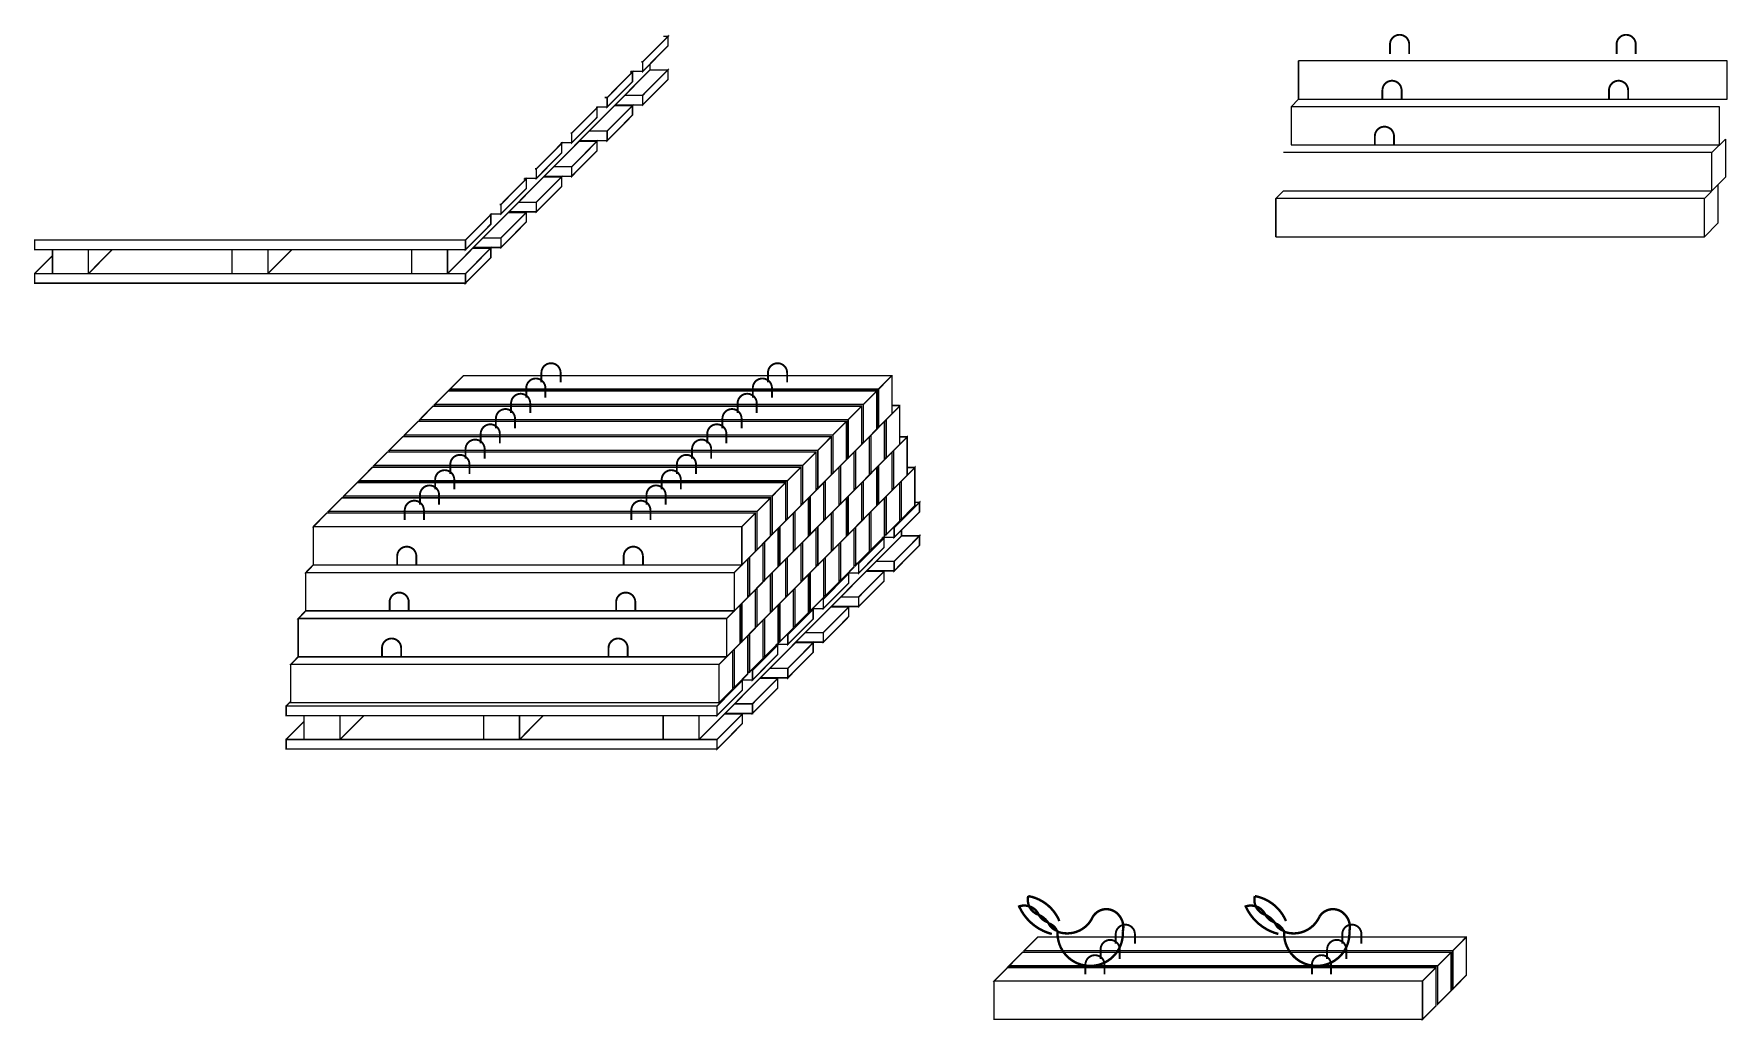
# Model space of a CAD drawing. Header units: millimetres. Extents: x -300689 to 10556, y -104928 to 107291.
# Drawn here: x -44087 to -37014, y 16154 to 20280 of the extents above; entities that cross this region are included whole.
import ezdxf

# ---------------------------------------------------------------- set-up
doc = ezdxf.new("R2010")
doc.units = ezdxf.units.MM
doc.layers.add('линии', color=7, linetype='Continuous')

# ---------------------------------------------------------------- blocks, each defined once
blk = doc.blocks.new('подд 111')
at = {"linetype": 'ByBlock', "ltscale": 0.25, "const_width": 6}
for points in [[(-40407.4, 18322.3), (-40387.8, 18322.3), (-40493.5, 18215.9), (-40498.5, 18215.9)], [(-40493.5, 18215.9), (-40387.8, 18322.3), (-40387.8, 18282.3), (-40493.5, 18175.9), (-40493.5, 18215.9)], [(-40462.8, 18182.3), (-41308.6, 17331.1)], [(-40641.5, 18067), (-40535.8, 18173.4), (-40535.8, 18133.4), (-40641.5, 18027), (-40641.5, 18067)], [(-40462.8, 18182.3), (-40387.8, 18182.3), (-40493.5, 18075.9), (-40568.5, 18075.9)], [(-40543.3, 18175.9), (-40493.5, 18175.9), (-40493.5, 18215.9), (-40498.5, 18215.9)], [(-40493.5, 18075.9), (-40387.8, 18182.3), (-40387.8, 18142.3), (-40493.5, 18035.9), (-40493.5, 18075.9)], [(-40462.8, 18182.3), (-40462.8, 18206.8)], [(-40545.8, 18173.4), (-40535.8, 18173.4), (-40641.5, 18067), (-40651.5, 18067)], [(-40686.3, 18027), (-40641.5, 18027), (-40641.5, 18067), (-40651.5, 18067)], [(-40641.5, 17927), (-40535.8, 18033.4), (-40535.8, 17993.4), (-40641.5, 17887), (-40641.5, 17927)], [(-40608.3, 18035.9), (-40493.5, 18035.9), (-40493.5, 18075.9), (-40568.5, 18075.9)], [(-40688.8, 18024.4), (-40683.8, 18024.4), (-40789.5, 17918), (-40794.5, 17918)], [(-40789.5, 17918), (-40683.8, 18024.4), (-40683.8, 17984.4), (-40789.5, 17878), (-40789.5, 17918)], [(-40610.8, 18033.4), (-40535.8, 18033.4), (-40641.5, 17927), (-40716.5, 17927)], [(-40834.3, 17878), (-40789.5, 17878), (-40789.5, 17918), (-40794.5, 17918)], [(-40756.3, 17887), (-40641.5, 17887), (-40641.5, 17927), (-40716.5, 17927)], [(-40836.8, 17875.4), (-40831.8, 17875.4), (-40937.6, 17769), (-40942.6, 17769)], [(-40937.6, 17769), (-40831.8, 17875.4), (-40831.8, 17835.4), (-40937.6, 17729), (-40937.6, 17769)], [(-40758.8, 17884.4), (-40683.8, 17884.4), (-40789.5, 17778), (-40864.5, 17778)], [(-40789.5, 17778), (-40683.8, 17884.4), (-40683.8, 17844.4), (-40789.5, 17738), (-40789.5, 17778)], [(-40987.3, 17729), (-40937.6, 17729), (-40937.6, 17769), (-40942.6, 17769)], [(-40904.3, 17738), (-40789.5, 17738), (-40789.5, 17778), (-40864.5, 17778)], [(-40989.8, 17726.5), (-40979.8, 17726.5), (-41085.6, 17620), (-41090.6, 17620)], [(-41085.6, 17620), (-40979.8, 17726.5), (-40979.8, 17686.5), (-41085.6, 17580), (-41085.6, 17620)], [(-40906.8, 17735.4), (-40831.8, 17735.4), (-40937.6, 17629), (-41012.6, 17629)], [(-40937.6, 17629), (-40831.8, 17735.4), (-40831.8, 17695.4), (-40937.6, 17589), (-40937.6, 17629)], [(-41130.3, 17580), (-41085.6, 17580), (-41085.6, 17620), (-41090.6, 17620)], [(-41052.3, 17589), (-40937.6, 17589), (-40937.6, 17629), (-41012.6, 17629)], [(-41132.9, 17577.5), (-41127.9, 17577.5), (-41233.6, 17471.1), (-43033.6, 17471.1)], [(-41233.6, 17471.1), (-41127.9, 17577.5), (-41127.9, 17537.5), (-41233.6, 17431.1), (-41233.6, 17471.1)], [(-41054.8, 17586.5), (-40979.8, 17586.5), (-41085.6, 17480), (-41160.6, 17480)], [(-41085.6, 17480), (-40979.8, 17586.5), (-40979.8, 17546.5), (-41085.6, 17440), (-41085.6, 17480)], [(-43033.6, 17471.1), (-43033.6, 17431.1), (-41233.6, 17431.1), (-41233.6, 17471.1), (-43033.6, 17471.1)], [(-41200.3, 17440), (-41085.6, 17440), (-41085.6, 17480), (-41160.6, 17480)], [(-41202.9, 17437.5), (-41127.9, 17437.5), (-41233.6, 17331.1), (-43033.6, 17331.1)], [(-43033.6, 17331.1), (-42958.6, 17406.6)], [(-42958.6, 17431.1), (-42808.6, 17431.1), (-42808.6, 17331.1), (-42958.6, 17331.1), (-42958.6, 17431.1)], [(-42709.2, 17431.1), (-42808.6, 17331.1)], [(-42208.6, 17431.1), (-42058.6, 17431.1), (-42058.6, 17331.1), (-42208.6, 17331.1), (-42208.6, 17431.1)], [(-41959.2, 17431.1), (-42058.6, 17331.1)], [(-41458.6, 17431.1), (-41308.6, 17431.1), (-41308.6, 17331.1), (-41458.6, 17331.1), (-41458.6, 17431.1)], [(-41233.6, 17331.1), (-41127.9, 17437.5), (-41127.9, 17397.5), (-41233.6, 17291.1), (-41233.6, 17331.1)], [(-43033.6, 17331.1), (-43033.6, 17291.1), (-41233.6, 17291.1), (-41233.6, 17331.1), (-43033.6, 17331.1)]]:
    blk.add_lwpolyline(points, dxfattribs=at)
blk = doc.blocks.new('ов111')
at = {"layer": 'линии', "linetype": 'ByBlock', "ltscale": 0.25, "const_width": 8}
for points in [[(-52773.7, 20307.1), (-52773.7, 20347.1, -1), (-52693.7, 20347.1), (-52693.7, 20307.1)], [(-51747.3, 20307.1), (-51747.3, 20347.1, 1), (-51827.3, 20347.1), (-51827.3, 20307.1)], [(-52837.1, 20243.3), (-52837.1, 20283.3, -1), (-52757.1, 20283.3), (-52757.1, 20243.3)], [(-51810.7, 20243.3), (-51810.7, 20283.3, 1), (-51890.7, 20283.3), (-51890.7, 20243.3)], [(-52900.5, 20179.5), (-52900.5, 20219.5, -1), (-52820.5, 20219.5), (-52820.5, 20179.5)], [(-51874.2, 20179.5), (-51874.2, 20219.5, 1), (-51954.2, 20219.5), (-51954.2, 20179.5)], [(-52964, 20115.6), (-52964, 20155.6, -1), (-52884, 20155.6), (-52884, 20115.6)], [(-51937.6, 20115.6), (-51937.6, 20155.6, 1), (-52017.6, 20155.6), (-52017.6, 20115.6)], [(-53027.4, 20051.8), (-53027.4, 20091.8, -1), (-52947.4, 20091.8), (-52947.4, 20051.8)], [(-52001, 20051.8), (-52001, 20091.8, 1), (-52081, 20091.8), (-52081, 20051.8)], [(-53090.8, 19987.9), (-53090.8, 20027.9, -1), (-53010.8, 20027.9), (-53010.8, 19987.9)], [(-52064.5, 19987.9), (-52064.5, 20027.9, 1), (-52144.5, 20027.9), (-52144.5, 19987.9)], [(-53154.3, 19924.1), (-53154.3, 19964.1, -1), (-53074.3, 19964.1), (-53074.3, 19924.1)], [(-52127.9, 19924.1), (-52127.9, 19964.1, 1), (-52207.9, 19964.1), (-52207.9, 19924.1)], [(-53281.2, 19796.4), (-53281.2, 19836.4, -1), (-53201.2, 19836.4), (-53201.2, 19796.4)], [(-53217.7, 19860.2), (-53217.7, 19900.2, -1), (-53137.7, 19900.2), (-53137.7, 19860.2)], [(-52254.8, 19796.4), (-52254.8, 19836.4, 1), (-52334.8, 19836.4), (-52334.8, 19796.4)], [(-52191.3, 19860.2), (-52191.3, 19900.2, 1), (-52271.3, 19900.2), (-52271.3, 19860.2)], [(-53344.6, 19732.6), (-53344.6, 19772.6, -1), (-53264.6, 19772.6), (-53264.6, 19732.6)], [(-52318.2, 19732.6), (-52318.2, 19772.6, 1), (-52398.2, 19772.6), (-52398.2, 19732.6)], [(-53376.3, 19540.6), (-53376.3, 19580.6, -1), (-53296.3, 19580.6), (-53296.3, 19540.6)], [(-52349.9, 19540.6), (-52349.9, 19580.6, 1), (-52429.9, 19580.6), (-52429.9, 19540.6)], [(-53408, 19348.7), (-53408, 19388.7, -1), (-53328, 19388.7), (-53328, 19348.7)], [(-52381.6, 19348.7), (-52381.6, 19388.7, 1), (-52461.6, 19388.7), (-52461.6, 19348.7)], [(-53439.7, 19156.8), (-53439.7, 19196.8, -1), (-53359.7, 19196.8), (-53359.7, 19156.8)], [(-52413.4, 19156.8), (-52413.4, 19196.8, 1), (-52493.4, 19196.8), (-52493.4, 19156.8)]]:
    blk.add_lwpolyline(points, format="xyb", dxfattribs=at)
at = {"layer": 'линии', "linetype": 'ByBlock', "ltscale": 0.25, "const_width": 6}
for points in [[(-53155.5, 20271.7), (-53155.5, 20278.8), (-53099.1, 20335.5), (-51309.1, 20335.5), (-51309.1, 20175.5), (-51365.5, 20118.8), (-51365.5, 20278.8), (-51309.1, 20335.5), (-51365.5, 20278.8), (-53155.5, 20278.8), (-53099.1, 20335.5), (-53155.5, 20278.8), (-53155.5, 20271.7), (-53155.5, 20271.7)], [(-53218.9, 20207.8), (-53218.9, 20214.9), (-53162.5, 20271.7), (-51372.5, 20271.7), (-51372.5, 20111.7), (-51428.9, 20054.9), (-51428.9, 20214.9), (-51372.5, 20271.7), (-51428.9, 20214.9), (-53218.9, 20214.9), (-53162.5, 20271.7), (-53218.9, 20214.9), (-53218.9, 20207.8), (-53218.9, 20207.8)], [(-51372.5, 20118.8), (-51365.5, 20118.8), (-51365.5, 20278.8), (-53155.5, 20278.8)], [(-53282.4, 20144), (-53282.4, 20151.1), (-53226, 20207.8), (-51436, 20207.8), (-51436, 20047.8), (-51492.4, 19991.1), (-51492.4, 20151.1), (-51436, 20207.8), (-51492.4, 20151.1), (-53282.4, 20151.1), (-53226, 20207.8), (-53282.4, 20151.1), (-53282.4, 20144), (-53282.4, 20144)], [(-51436, 20054.9), (-51428.9, 20054.9), (-51428.9, 20214.9), (-53218.9, 20214.9)], [(-51277.4, 20207.4), (-51333.8, 20150.7), (-51333.8, 19990.7), (-51277.4, 20047.4), (-51277.4, 20207.4), (-51333.8, 20150.7)], [(-51277.4, 20210.4), (-51309.1, 20210.4)], [(-53345.8, 20080.1), (-53345.8, 20087.2), (-53289.4, 20144), (-51499.4, 20144), (-51499.4, 19984), (-51555.8, 19927.2), (-51555.8, 20087.2), (-51499.4, 20144), (-51555.8, 20087.2), (-53345.8, 20087.2), (-53289.4, 20144), (-53345.8, 20087.2), (-53345.8, 20080.1), (-53345.8, 20080.1)], [(-51562.8, 19927.2), (-51555.8, 19927.2), (-51555.8, 20087.2), (-53345.8, 20087.2)], [(-51499.4, 19991.1), (-51492.4, 19991.1), (-51492.4, 20151.1), (-53282.4, 20151.1)], [(-51404.2, 19926.8), (-51397.2, 19926.8), (-51397.2, 20086.8)], [(-51340.8, 20143.6), (-51397.2, 20086.8), (-51397.2, 19926.8), (-51340.8, 19983.6), (-51340.8, 20143.6), (-51397.2, 20086.8)], [(-51340.8, 19990.7), (-51333.8, 19990.7), (-51333.8, 20150.7)], [(-53472.7, 19952.5), (-53472.7, 19959.6), (-53416.3, 20016.3), (-51626.3, 20016.3), (-51626.3, 19856.3), (-51682.7, 19799.6), (-51682.7, 19959.6), (-51626.3, 20016.3), (-51682.7, 19959.6), (-53472.7, 19959.6), (-53416.3, 20016.3), (-53472.7, 19959.6), (-53472.7, 19952.5), (-53472.7, 19952.5)], [(-53409.2, 20016.3), (-53409.2, 20023.4), (-53352.8, 20080.1), (-51562.8, 20080.1), (-51562.8, 19920.1), (-51619.2, 19863.4), (-51619.2, 20023.4), (-51562.8, 20080.1), (-51619.2, 20023.4), (-53409.2, 20023.4), (-53352.8, 20080.1), (-53409.2, 20023.4), (-53409.2, 20016.3), (-53409.2, 20016.3)], [(-51626.3, 19863.4), (-51619.2, 19863.4), (-51619.2, 20023.4), (-53409.2, 20023.4)], [(-51467.7, 20015.9), (-51524.1, 19959.2), (-51524.1, 19799.2), (-51467.7, 19855.9), (-51467.7, 20015.9), (-51524.1, 19959.2)], [(-51467.7, 19863), (-51460.6, 19863), (-51460.6, 20023)], [(-51404.2, 20079.8), (-51460.6, 20023), (-51460.6, 19863), (-51404.2, 19919.8), (-51404.2, 20079.8), (-51460.6, 20023)], [(-51309.1, 20015.5), (-51365.5, 19958.8), (-51365.5, 19798.8), (-51309.1, 19855.5), (-51309.1, 20015.5), (-51365.5, 19958.8)], [(-51309.1, 19862.6), (-51302, 19862.6), (-51302, 20022.6)], [(-51245.7, 20079.4), (-51302, 20022.6), (-51302, 19862.6), (-51245.7, 19919.4), (-51245.7, 20079.4), (-51302, 20022.6)], [(-51245.7, 20079.4), (-51277.4, 20079.4)], [(-53536.1, 19888.6), (-53536.1, 19895.7), (-53479.7, 19952.5), (-51689.7, 19952.5), (-51689.7, 19792.5), (-51746.1, 19735.7), (-51746.1, 19895.7), (-51689.7, 19952.5), (-51746.1, 19895.7), (-53536.1, 19895.7), (-53479.7, 19952.5), (-53536.1, 19895.7), (-53536.1, 19888.6), (-53536.1, 19888.6)], [(-51689.7, 19799.6), (-51682.7, 19799.6), (-51682.7, 19959.6), (-53472.7, 19959.6)], [(-51531.1, 19952.1), (-51587.5, 19895.3), (-51587.5, 19735.3), (-51531.1, 19792.1), (-51531.1, 19952.1), (-51587.5, 19895.3)], [(-51531.1, 19799.2), (-51524.1, 19799.2), (-51524.1, 19959.2)], [(-51372.5, 19951.7), (-51428.9, 19894.9), (-51428.9, 19734.9), (-51372.5, 19791.7), (-51372.5, 19951.7), (-51428.9, 19894.9)], [(-51372.5, 19798.8), (-51365.5, 19798.8), (-51365.5, 19958.8)], [(-51213.9, 19951.3), (-51270.3, 19894.5), (-51270.3, 19734.5), (-51213.9, 19791.3), (-51213.9, 19951.3), (-51270.3, 19894.5)], [(-51213.9, 19951.3), (-51245.7, 19951.3)], [(-53599.5, 19824.8), (-53599.5, 19831.9), (-53543.1, 19888.6), (-51753.1, 19888.6), (-51753.1, 19728.6), (-51809.5, 19671.9), (-51809.5, 19831.9), (-51753.1, 19888.6), (-51809.5, 19831.9), (-53599.5, 19831.9), (-53543.1, 19888.6), (-53599.5, 19831.9), (-53599.5, 19824.8), (-53599.5, 19824.8)], [(-51753.1, 19735.7), (-51746.1, 19735.7), (-51746.1, 19895.7), (-53536.1, 19895.7)], [(-51594.6, 19888.2), (-51650.9, 19831.5), (-51650.9, 19671.5), (-51594.6, 19728.2), (-51594.6, 19888.2), (-51650.9, 19831.5)], [(-51594.6, 19735.3), (-51587.5, 19735.3), (-51587.5, 19895.3)], [(-51436, 19887.8), (-51492.4, 19831.1), (-51492.4, 19671.1), (-51436, 19727.8), (-51436, 19887.8), (-51492.4, 19831.1)], [(-51436, 19734.9), (-51428.9, 19734.9), (-51428.9, 19894.9)], [(-51277.4, 19887.4), (-51333.8, 19830.7), (-51333.8, 19670.7), (-51277.4, 19727.4), (-51277.4, 19887.4), (-51333.8, 19830.7)], [(-51277.4, 19734.5), (-51270.3, 19734.5), (-51270.3, 19894.5)], [(-53663, 19760.9), (-53663, 19768), (-53606.6, 19824.8), (-51816.6, 19824.8), (-51816.6, 19664.8), (-51873, 19608), (-51873, 19768), (-51816.6, 19824.8), (-51873, 19768), (-53663, 19768), (-53606.6, 19824.8), (-53663, 19768), (-53663, 19760.9), (-53663, 19760.9)], [(-51816.6, 19671.9), (-51809.5, 19671.9), (-51809.5, 19831.9), (-53599.5, 19831.9)], [(-51658, 19824.4), (-51714.4, 19767.6), (-51714.4, 19607.6), (-51658, 19664.4), (-51658, 19824.4), (-51714.4, 19767.6)], [(-51658, 19671.5), (-51650.9, 19671.5), (-51650.9, 19831.5)], [(-51499.4, 19824), (-51555.8, 19767.2), (-51555.8, 19607.2), (-51499.4, 19664), (-51499.4, 19824), (-51555.8, 19767.2)], [(-51499.4, 19671.1), (-51492.4, 19671.1), (-51492.4, 19831.1)], [(-51340.8, 19823.6), (-51397.2, 19766.8), (-51397.2, 19606.8), (-51340.8, 19663.6), (-51340.8, 19823.6), (-51397.2, 19766.8)], [(-51340.8, 19670.7), (-51333.8, 19670.7), (-51333.8, 19830.7)], [(-53726.4, 19544.2), (-53726.4, 19704.2), (-53670, 19760.9), (-51880, 19760.9), (-51880, 19600.9), (-51936.4, 19544.2), (-51936.4, 19704.2), (-51880, 19760.9), (-51936.4, 19704.2), (-53726.4, 19704.2), (-53670, 19760.9), (-53726.4, 19704.2), (-53726.4, 19544.2), (-51936.4, 19544.2), (-51936.4, 19704.2), (-53726.4, 19704.2)], [(-51721.4, 19760.5), (-51777.8, 19703.8), (-51777.8, 19543.8), (-51721.4, 19600.5), (-51721.4, 19760.5), (-51777.8, 19703.8)], [(-51721.4, 19607.6), (-51714.4, 19607.6), (-51714.4, 19767.6)], [(-51562.8, 19760.1), (-51619.2, 19703.4), (-51619.2, 19543.4), (-51562.8, 19600.1), (-51562.8, 19760.1), (-51619.2, 19703.4)], [(-51562.8, 19607.2), (-51555.8, 19607.2), (-51555.8, 19767.2)], [(-51404.2, 19759.8), (-51460.6, 19703), (-51460.6, 19543), (-51404.2, 19599.8), (-51404.2, 19759.8), (-51460.6, 19703)], [(-51404.2, 19606.8), (-51397.2, 19606.8), (-51397.2, 19766.8)], [(-51784.9, 19696.7), (-51841.2, 19639.9), (-51841.2, 19479.9), (-51784.9, 19536.7), (-51784.9, 19696.7), (-51841.2, 19639.9)], [(-51784.9, 19543.8), (-51777.8, 19543.8), (-51777.8, 19703.8)], [(-51626.3, 19696.3), (-51682.7, 19639.6), (-51682.7, 19479.6), (-51626.3, 19536.3), (-51626.3, 19696.3), (-51682.7, 19639.6)], [(-51626.3, 19543.4), (-51619.2, 19543.4), (-51619.2, 19703.4)], [(-51467.7, 19695.9), (-51524.1, 19639.2), (-51524.1, 19479.2), (-51467.7, 19535.9), (-51467.7, 19695.9), (-51524.1, 19639.2)], [(-51467.7, 19543), (-51460.6, 19543), (-51460.6, 19703)], [(-51848.3, 19632.8), (-51904.7, 19576.1), (-51904.7, 19416.1), (-51848.3, 19472.8), (-51848.3, 19632.8), (-51904.7, 19576.1)], [(-51848.3, 19479.9), (-51841.2, 19479.9), (-51841.2, 19639.9)], [(-51689.7, 19632.5), (-51746.1, 19575.7), (-51746.1, 19415.7), (-51689.7, 19472.5), (-51689.7, 19632.5), (-51746.1, 19575.7)], [(-51689.7, 19479.6), (-51682.7, 19479.6), (-51682.7, 19639.6)], [(-51531.1, 19632.1), (-51587.5, 19575.3), (-51587.5, 19415.3), (-51531.1, 19472.1), (-51531.1, 19632.1), (-51587.5, 19575.3)], [(-51531.1, 19479.2), (-51524.1, 19479.2), (-51524.1, 19639.2)], [(-51911.7, 19569), (-51911.7, 19409), (-51968.1, 19352.3), (-51968.1, 19512.3), (-51911.7, 19569), (-51968.1, 19512.3), (-53758.1, 19512.3), (-53726.4, 19544.2), (-53758.1, 19512.3), (-53758.1, 19352.3), (-51968.1, 19352.3), (-51968.1, 19512.3), (-53758.1, 19512.3)], [(-53758.1, 19352.3), (-53758.1, 19512.3), (-53726.4, 19544.2)], [(-51911.7, 19416.1), (-51904.7, 19416.1), (-51904.7, 19576.1)], [(-51753.1, 19568.6), (-51809.5, 19511.9), (-51809.5, 19351.9), (-51753.1, 19408.6), (-51753.1, 19568.6), (-51809.5, 19511.9)], [(-51753.1, 19415.7), (-51746.1, 19415.7), (-51746.1, 19575.7)], [(-51594.6, 19568.2), (-51650.9, 19511.5), (-51650.9, 19351.5), (-51594.6, 19408.2), (-51594.6, 19568.2), (-51650.9, 19511.5)], [(-51594.6, 19415.3), (-51587.5, 19415.3), (-51587.5, 19575.3)], [(-51816.6, 19504.8), (-51873, 19448), (-51873, 19288), (-51816.6, 19344.8), (-51816.6, 19504.8), (-51873, 19448)], [(-51816.6, 19351.9), (-51809.5, 19351.9), (-51809.5, 19511.9)], [(-51658, 19504.4), (-51714.4, 19447.6), (-51714.4, 19287.6), (-51658, 19344.4), (-51658, 19504.4), (-51714.4, 19447.6)], [(-51658, 19351.5), (-51650.9, 19351.5), (-51650.9, 19511.5)], [(-51943.4, 19224.2), (-51936.4, 19224.2), (-51936.4, 19384.2)], [(-51880, 19440.9), (-51936.4, 19384.2), (-51936.4, 19224.2), (-51880, 19280.9), (-51880, 19440.9), (-51936.4, 19384.2)], [(-51880, 19288), (-51873, 19288), (-51873, 19448)], [(-51784.9, 19376.7), (-51841.2, 19319.9), (-51841.2, 19159.9), (-51784.9, 19216.7), (-51784.9, 19376.7), (-51841.2, 19319.9)], [(-51784.9, 19223.8), (-51777.8, 19223.8), (-51777.8, 19383.8)], [(-51721.4, 19440.5), (-51777.8, 19383.8), (-51777.8, 19223.8), (-51721.4, 19280.5), (-51721.4, 19440.5), (-51777.8, 19383.8)], [(-51721.4, 19287.6), (-51714.4, 19287.6), (-51714.4, 19447.6)], [(-51943.4, 19377.1), (-51943.4, 19217.1), (-51999.8, 19160.3), (-51999.8, 19320.3), (-51943.4, 19377.1), (-51999.8, 19320.3), (-53789.8, 19320.3), (-53758.1, 19352.3)], [(-53789.8, 19160.3), (-53789.8, 19320.3), (-53758.1, 19352.3)], [(-51848.3, 19312.8), (-51904.7, 19256.1), (-51904.7, 19096.1), (-51848.3, 19152.8), (-51848.3, 19312.8), (-51904.7, 19256.1)], [(-51848.3, 19159.9), (-51841.2, 19159.9), (-51841.2, 19319.9)], [(-51911.7, 19249), (-51968.1, 19192.3), (-51968.1, 19032.3), (-51911.7, 19089), (-51911.7, 19249), (-51968.1, 19192.3)], [(-51911.7, 19096.1), (-51904.7, 19096.1), (-51904.7, 19256.1)], [(-51975.2, 19185.2), (-51975.2, 19025.2), (-52031.5, 18968.4), (-52031.5, 19128.4), (-51975.2, 19185.2), (-52031.5, 19128.4), (-53821.5, 19128.4), (-53789.8, 19160.3), (-53821.5, 19128.4), (-53821.5, 18968.4), (-52031.5, 18968.4), (-52031.5, 19128.4), (-53821.5, 19128.4)], [(-51975.2, 19032.3), (-51968.1, 19032.3), (-51968.1, 19192.3)], [(-53821.5, 18968.4), (-53821.5, 19128.4), (-53789.8, 19160.3), (-51999.8, 19160.3)]]:
    blk.add_lwpolyline(points, dxfattribs=at)
blk = doc.blocks.new('петля')
at = {"layer": 'линии', "linetype": 'ByBlock', "ltscale": 0.25, "const_width": 10}
for points in [[(-38983.2, 16695.5), (-38983.2, 16695.5, 0.38838), (-38940.8, 16617.8, -0.175539), (-38893, 16572.5, -0.175539)], [(-38983.2, 16695.5, -0.255107), (-38853.1, 16591.1, -1.898275)], [(-39025.8, 16650.6), (-39025.8, 16650.6, -0.397449), (-38939.8, 16618.8, 0.20102), (-38900.1, 16585.8, 0.20102)], [(-39021.4, 16652.3, 0.22701), (-38884.8, 16537.1, 1.898275)], [(-38713.2, 16609.5, -0.518425), (-38605, 16615.8, 34.686485)], [(-38900.1, 16585.8), (-38898.2, 16581.6, 0.204218), (-38865.2, 16551.4, -0.017484), (-38859.1, 16548.5, -0.017484)], [(-38898.2, 16581.6), (-38898.2, 16581.6, -0.204218), (-38864.3, 16552.4, 0.025772), (-38860.8, 16546.5, 0.025772)], [(-38588.2, 16548.3, -1.05499), (-38860.8, 16546.5, 0.034977)], [(-38860.8, 16546.5, 0.393674), (-38713.2, 16609.5, 0.111097)], [(-38605, 16615.8, -0.247639), (-38588.2, 16548.3, 1.12342)]]:
    blk.add_lwpolyline(points, format="xyb", dxfattribs=at)

msp = doc.modelspace()

# ---------------------------------------------------------------- linework, layer by layer
at = {"linetype": 'ByBlock', "ltscale": 0.25, "const_width": 6}
for points in [[(-41458.1927, 20269.2045), (-41438.6023, 20269.2045), (-41544.3272, 20162.7985), (-41549.3272, 20162.7985)], [(-41544.3272, 20162.7985), (-41438.6023, 20269.2045), (-41438.6023, 20229.2045), (-41544.3272, 20122.7985), (-41544.3272, 20162.7985)], [(-41594.0712, 20122.7985), (-41544.3272, 20122.7985), (-41544.3272, 20162.7985), (-41549.3272, 20162.7985)], [(-41513.6023, 20129.2045), (-42359.4017, 19277.9564)], [(-41596.6172, 20120.2361), (-41586.6172, 20120.2361), (-41692.3421, 20013.8301), (-41702.3421, 20013.8301)], [(-41692.3421, 20013.8301), (-41586.6172, 20120.2361), (-41586.6172, 20080.2361), (-41692.3421, 19973.8301), (-41692.3421, 20013.8301)], [(-41513.6023, 20129.2045), (-41438.6023, 20129.2045), (-41544.3272, 20022.7985), (-41619.3272, 20022.7985)], [(-41544.3272, 20022.7985), (-41438.6023, 20129.2045), (-41438.6023, 20089.2045), (-41544.3272, 19982.7985), (-41544.3272, 20022.7985)], [(-41513.6023, 20129.2045), (-41513.6023, 20153.7214)], [(-41659.0712, 19982.7985), (-41544.3272, 19982.7985), (-41544.3272, 20022.7985), (-41619.3272, 20022.7985)], [(-41739.6321, 19971.2677), (-41734.6321, 19971.2677), (-41840.357, 19864.8617), (-41845.357, 19864.8617)], [(-41840.357, 19864.8617), (-41734.6321, 19971.2677), (-41734.6321, 19931.2677), (-41840.357, 19824.8617), (-41840.357, 19864.8617)], [(-41661.6172, 19980.2361), (-41586.6172, 19980.2361), (-41692.3421, 19873.8301), (-41767.3421, 19873.8301)], [(-41737.0861, 19973.8301), (-41692.3421, 19973.8301), (-41692.3421, 20013.8301), (-41702.3421, 20013.8301)], [(-41692.3421, 19873.8301), (-41586.6172, 19980.2361), (-41586.6172, 19940.2361), (-41692.3421, 19833.8301), (-41692.3421, 19873.8301)], [(-41807.0861, 19833.8301), (-41692.3421, 19833.8301), (-41692.3421, 19873.8301), (-41767.3421, 19873.8301)], [(-41887.647, 19822.2993), (-41882.647, 19822.2993), (-41988.3719, 19715.8932), (-41993.3719, 19715.8932)], [(-41988.3719, 19715.8932), (-41882.647, 19822.2993), (-41882.647, 19782.2993), (-41988.3719, 19675.8932), (-41988.3719, 19715.8932)], [(-41809.6321, 19831.2677), (-41734.6321, 19831.2677), (-41840.357, 19724.8617), (-41915.357, 19724.8617)], [(-41885.101, 19824.8617), (-41840.357, 19824.8617), (-41840.357, 19864.8617), (-41845.357, 19864.8617)], [(-41840.357, 19724.8617), (-41734.6321, 19831.2677), (-41734.6321, 19791.2677), (-41840.357, 19684.8617), (-41840.357, 19724.8617)], [(-42040.6619, 19673.3308), (-42030.6619, 19673.3308), (-42136.3868, 19566.9248), (-42141.3868, 19566.9248)], [(-42136.3868, 19566.9248), (-42030.6619, 19673.3308), (-42030.6619, 19633.3308), (-42136.3868, 19526.9248), (-42136.3868, 19566.9248)], [(-41957.647, 19682.2993), (-41882.647, 19682.2993), (-41988.3719, 19575.8932), (-42063.3719, 19575.8932)], [(-42038.1159, 19675.8932), (-41988.3719, 19675.8932), (-41988.3719, 19715.8932), (-41993.3719, 19715.8932)], [(-41988.3719, 19575.8932), (-41882.647, 19682.2993), (-41882.647, 19642.2993), (-41988.3719, 19535.8932), (-41988.3719, 19575.8932)], [(-41955.101, 19684.8617), (-41840.357, 19684.8617), (-41840.357, 19724.8617), (-41915.357, 19724.8617)], [(-42183.6768, 19524.3624), (-42178.6768, 19524.3624), (-42284.4017, 19417.9564), (-44084.4017, 19417.9564)], [(-42284.4017, 19417.9564), (-42178.6768, 19524.3624), (-42178.6768, 19484.3624), (-42284.4017, 19377.9564), (-42284.4017, 19417.9564)], [(-42105.6619, 19533.3308), (-42030.6619, 19533.3308), (-42136.3868, 19426.9248), (-42211.3868, 19426.9248)], [(-42181.1308, 19526.9248), (-42136.3868, 19526.9248), (-42136.3868, 19566.9248), (-42141.3868, 19566.9248)], [(-42136.3868, 19426.9248), (-42030.6619, 19533.3308), (-42030.6619, 19493.3308), (-42136.3868, 19386.9248), (-42136.3868, 19426.9248)], [(-42103.1159, 19535.8932), (-41988.3719, 19535.8932), (-41988.3719, 19575.8932), (-42063.3719, 19575.8932)], [(-44084.4017, 19417.9564), (-44084.4017, 19377.9564), (-42284.4017, 19377.9564), (-42284.4017, 19417.9564), (-44084.4017, 19417.9564)], [(-44084.4017, 19377.9564), (-44084.4017, 19417.9564)], [(-42253.6768, 19384.3624), (-42178.6768, 19384.3624), (-42284.4017, 19277.9564), (-44084.4017, 19277.9564)], [(-42284.4017, 19277.9564), (-42178.6768, 19384.3624), (-42178.6768, 19344.3624), (-42284.4017, 19237.9564), (-42284.4017, 19277.9564)], [(-42251.1308, 19386.9248), (-42136.3868, 19386.9248), (-42136.3868, 19426.9248), (-42211.3868, 19426.9248)], [(-44084.4017, 19277.9564), (-44009.4017, 19353.4396)], [(-44009.4017, 19377.9564), (-43859.4017, 19377.9564), (-43859.4017, 19277.9564), (-44009.4017, 19277.9564), (-44009.4017, 19377.9564)], [(-43760.0418, 19377.9564), (-43859.4017, 19277.9564)], [(-43259.4017, 19377.9564), (-43109.4017, 19377.9564), (-43109.4017, 19277.9564), (-43259.4017, 19277.9564), (-43259.4017, 19377.9564)], [(-43010.0418, 19377.9564), (-43109.4017, 19277.9564)], [(-42509.4017, 19377.9564), (-42359.4017, 19377.9564), (-42359.4017, 19277.9564), (-42509.4017, 19277.9564), (-42509.4017, 19377.9564)], [(-44084.4017, 19277.9564), (-44084.4017, 19237.9564), (-42284.4017, 19237.9564), (-42284.4017, 19277.9564), (-44084.4017, 19277.9564)], [(-43033.5821, 17471.0797), (-43014.9792, 17489.8024)], [(-43033.5821, 17431.0797), (-43033.5821, 17471.0797)], [(-39949.7721, 16442.1149), (-39949.7721, 16449.2086), (-39893.3855, 16505.9585), (-38103.3855, 16505.9585), (-38103.3855, 16345.9585), (-38159.7721, 16289.2086), (-38159.7721, 16449.2086), (-38103.3855, 16505.9585), (-38159.7721, 16449.2086), (-39949.7721, 16449.2086), (-39893.3855, 16505.9585), (-39949.7721, 16449.2086), (-39949.7721, 16442.1149), (-39949.7721, 16442.1149)], [(-40013.2071, 16378.2713), (-40013.2071, 16385.365), (-39956.8204, 16442.1149), (-38166.8204, 16442.1149), (-38166.8204, 16282.1149), (-38223.2071, 16225.365), (-38223.2071, 16385.365), (-38166.8204, 16442.1149), (-38223.2071, 16385.365), (-40013.2071, 16385.365), (-39956.8204, 16442.1149), (-40013.2071, 16385.365), (-40013.2071, 16378.2713), (-40013.2071, 16378.2713)], [(-38166.8204, 16289.2086), (-38159.7721, 16289.2086), (-38159.7721, 16449.2086), (-39949.7721, 16449.2086)], [(-40076.642, 16161.5214), (-40076.642, 16321.5214), (-40020.2554, 16378.2713), (-38230.2554, 16378.2713), (-38230.2554, 16218.2713), (-38286.642, 16161.5214), (-38286.642, 16321.5214), (-38230.2554, 16378.2713), (-38286.642, 16321.5214), (-40076.642, 16321.5214), (-40020.2554, 16378.2713), (-40076.642, 16321.5214), (-40076.642, 16161.5214), (-38286.642, 16161.5214), (-38286.642, 16321.5214), (-40076.642, 16321.5214)]]:
    msp.add_lwpolyline(points, dxfattribs=at)
at = {"layer": 'линии', "linetype": 'ByBlock', "ltscale": 0.25}
for p, q in [((-38804.0022, 20007.4124), (-38804.0022, 20167.4124)), ((-37014.0022, 20167.4124), (-38804.0022, 20167.4124)), ((-38804.0022, 20167.4124), (-38804.0022, 20007.4124)), ((-37014.0022, 20167.4124), (-38804.0022, 20167.4124)), ((-37014.0022, 20007.4124), (-37014.0022, 20167.4124)), ((-37014.0022, 20007.4124), (-37014.0022, 20167.4124)), ((-38835.7197, 19975.4906), (-38804.0022, 20007.4124)), ((-37045.7197, 19975.4906), (-38835.7197, 19975.4906)), ((-38835.7197, 19975.4906), (-38835.7197, 19815.4906)), ((-37045.7197, 19975.4906), (-38835.7197, 19975.4906)), ((-38804.0022, 20007.4124), (-37014.0022, 20007.4124)), ((-37045.7197, 19815.4906), (-37045.7197, 19975.4906)), ((-37045.7197, 19815.4906), (-37045.7197, 19975.4906)), ((-38835.7197, 19815.4906), (-37045.7197, 19815.4906)), ((-37077.4371, 19783.5688), (-37021.0505, 19840.3186)), ((-37021.0505, 19840.3186), (-37077.4371, 19783.5688)), ((-37021.0505, 19840.3186), (-37021.0505, 19680.3186)), ((-37077.4371, 19783.5688), (-38867.4371, 19783.5688)), ((-37077.4371, 19623.5688), (-37077.4371, 19783.5688)), ((-37021.0505, 19680.3186), (-37077.4371, 19623.5688)), ((-38899.1546, 19591.647), (-38867.4371, 19623.5688)), ((-38899.1546, 19591.647), (-38867.4371, 19623.5688)), ((-38867.4371, 19623.5688), (-37077.4371, 19623.5688)), ((-37109.1546, 19591.647), (-37052.768, 19648.3968)), ((-37052.768, 19648.3968), (-37109.1546, 19591.647)), ((-37052.768, 19648.3968), (-37052.768, 19488.3968)), ((-37109.1546, 19591.647), (-38899.1546, 19591.647)), ((-38899.1546, 19591.647), (-38899.1546, 19431.647)), ((-37109.1546, 19591.647), (-38899.1546, 19591.647)), ((-38899.1546, 19431.647), (-38899.1546, 19591.647)), ((-37109.1546, 19431.647), (-37109.1546, 19591.647)), ((-37109.1546, 19431.647), (-37109.1546, 19591.647)), ((-37052.768, 19488.3968), (-37109.1546, 19431.647)), ((-38899.1546, 19431.647), (-37109.1546, 19431.647))]:
    msp.add_line(p, q, dxfattribs=at)
at = {"layer": 'линии', "linetype": 'ByBlock', "ltscale": 0.25, "const_width": 8}
for points in [[(-38422.1955, 20195.7873), (-38422.1955, 20235.7873, -1), (-38342.1955, 20235.7873), (-38342.1955, 20195.7873)], [(-37395.8089, 20195.7873), (-37395.8089, 20235.7873, 1), (-37475.8089, 20235.7873), (-37475.8089, 20195.7873)], [(-38453.913, 20003.8655), (-38453.913, 20043.8655, -1), (-38373.913, 20043.8655), (-38373.913, 20003.8655)], [(-37427.5264, 20003.8655), (-37427.5264, 20043.8655, 1), (-37507.5264, 20043.8655), (-37507.5264, 20003.8655)], [(-38485.6305, 19811.9437), (-38485.6305, 19851.9437, -1), (-38405.6305, 19851.9437), (-38405.6305, 19811.9437)], [(-39567.9654, 16477.5835), (-39567.9654, 16517.5835, -1), (-39487.9654, 16517.5835), (-39487.9654, 16477.5835)], [(-38541.5788, 16477.5835), (-38541.5788, 16517.5835, 1), (-38621.5788, 16517.5835), (-38621.5788, 16477.5835)], [(-39631.4004, 16413.7399), (-39631.4004, 16453.7399, -1), (-39551.4004, 16453.7399), (-39551.4004, 16413.7399)], [(-38605.0138, 16413.7399), (-38605.0138, 16453.7399, 1), (-38685.0138, 16453.7399), (-38685.0138, 16413.7399)], [(-39694.8353, 16349.8963), (-39694.8353, 16389.8963, -1), (-39614.8353, 16389.8963), (-39614.8353, 16349.8963)], [(-38668.4487, 16349.8963), (-38668.4487, 16389.8963, 1), (-38748.4487, 16389.8963), (-38748.4487, 16349.8963)]]:
    msp.add_lwpolyline(points, format="xyb", dxfattribs=at)

# ---------------------------------------------------------------- block references
at = {"layer": 'линии', "linetype": 'ByBlock'}
for name, p in [('ов111', (10806.5688, -1483.6406)), ('подд 111', (0, 0)), ('петля', (-950.2672, -18.6191)), ('петля', (-3.8805, -18.6191))]:
    msp.add_blockref(name, p, dxfattribs=at)

doc.saveas('drawing.dxf')
